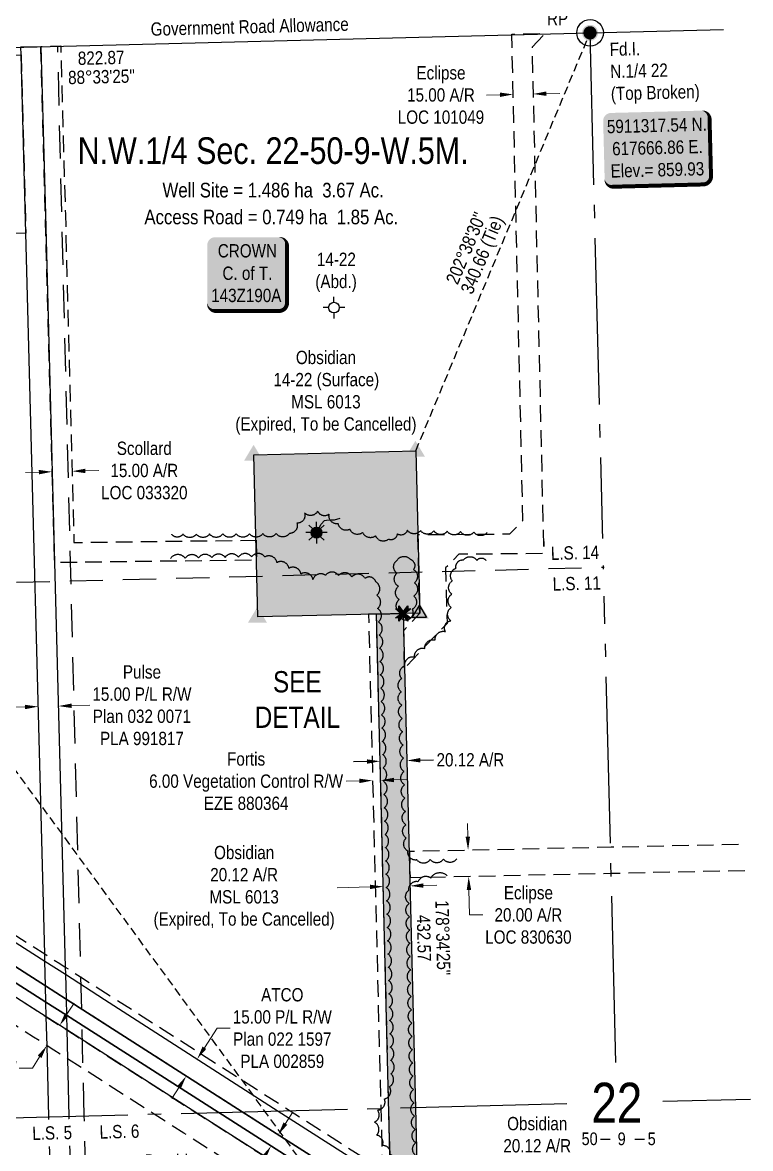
# Model space of a CAD drawing. Extents: x 614765 to 618049, y 5909250 to 5912282.
# Drawn here: x 617240 to 617787, y 5910479 to 5911325 of the extents above; entities that cross this region are included whole.
import ezdxf
from ezdxf.enums import TextEntityAlignment as Align

# ---------------------------------------------------------------- set-up
doc = ezdxf.new("R2010")
doc.units = 0
doc.header["$LTSCALE"] = 5
doc.header["$PDSIZE"] = 0.5
for name, pattern in [('0', [1, 1, 0]), ('foc-ACCESSROAD', [3.75, 2.5, -1.25]), ('foc-FLOWLINE', [3.75, 2.5, -1.25]), ('foc-LSD', [8, 5, -3]), ('foc-QUARTERLINE', [33, 25, -3, 2, -3]), ('foc-TIELINE', [1.875, 1.25, -0.625])]:
    doc.linetypes.add(name, pattern=pattern)
doc.layers.get('Defpoints').update_dxf_attribs({"color": 9})
for name, color, linetype in [('10', 1, 'Continuous'), ('35', 37, 'Continuous'), ('9', 3, 'Continuous'), ('AS-CABLE', 224, 'foc-CABLE'), ('AS-ROADS', 254, 'Continuous'), ('AS-SYMBOL', 7, 'Continuous'), ('C-FLOWLINE', 13, 'foc-FLOWLINE'), ('C-RW', 13, 'Continuous'), ('C-SYMBOL', 7, 'Continuous'), ('CG-NOTES', 7, 'Continuous'), ('DETAIL-T', 7, 'Continuous'), ('F-AR', 190, 'foc-ACCESSROAD'), ('F-EZE', 190, 'foc-FLOWLINE'), ('F-RW', 190, 'Continuous'), ('F-WS', 190, 'foc-ACCESSROAD'), ('F-WS-S', 8, 'Continuous'), ('L-AREAREQUIRED', 7, 'Continuous'), ('L-BD', 7, 'Continuous'), ('L-BD1', 253, 'Continuous'), ('L-MON', 1, 'Continuous'), ('L-QSEC', 8, 'foc-QUARTERLINE'), ('L-ROAD-T', 7, 'Continuous'), ('L-SEC', 7, 'Continuous'), ('L-SECLBL', 7, 'Continuous'), ('L-SECTION-LSD', 7, 'foc-LSD'), ('L-TIE', 7, 'foc-TIELINE'), ('L-TIE-T', 7, 'Continuous'), ('P-PROPOSED', 10, 'Continuous'), ('P-PROPOSED-H', 21, 'Continuous'), ('P-TXT', 4, 'Continuous'), ('T-BUSH', 110, '0')]:
    doc.layers.add(name, color=color, linetype=linetype)
for name, color, linetype, lineweight in [('C-AR-T', 13, 'Continuous', 9), ('C-FLOWLINE-T', 13, 'Continuous', 9), ('C-WS-T', 13, 'Continuous', 9), ('F-AR-T', 190, 'Continuous', 9), ('F-EZE-T', 190, 'Continuous', 9), ('F-RW-T', 190, 'Continuous', 9)]:
    doc.layers.add(name, color=color, linetype=linetype, lineweight=lineweight)
doc.styles.add('100L', font='ARIALN.TTF', dxfattribs={"height": 11})
doc.styles.add('175L', font='ARIALN.TTF', dxfattribs={"height": 20})
doc.styles.add('80', font='ARIALN.TTF', dxfattribs={"height": 10})
doc.styles.add('80CG', font='ARIALN.TTF', dxfattribs={"height": 10})
doc.styles.add('80L', font='ARIALN.TTF', dxfattribs={"height": 10})
doc.styles.add('foc-LtypeFont', font='ARIALN.TTF', dxfattribs={"height": 7.35})
doc.styles.add('SIMPLEX', font='ARIALN.TTF')
doc.styles.get("Standard").update_dxf_attribs({"font": 'ARIALN.TTF'})
doc.linetypes.add('foc-CABLE', pattern='A,2,-1,["C",foc-LtypeFont,S=0.2,R=0,X=-0.625,Y=-0.75],-1.24,8', length=12.24)
doc.dimstyles.new('Compass 5 000', dxfattribs={"dimscale": 5, "dimtxt": 9, "dimasz": 2, "dimexe": 0.2, "dimexo": 0.0625, "dimgap": 0.5, "dimtad": 0, "dimtih": 1, "dimtoh": 1, "dimzin": 0, "dimdsep": 46, "dimtxsty": '80CG', "dimcen": 0.1, "dimse1": 1, "dimse2": 1, "dimclrd": 256, "dimclrt": 256, "dimaunit": 1, "dimadec": 4, "dimazin": 0, "dimtfac": 0.06, "dimtofl": 0, "dimtmove": 0, "dimatfit": 1, "dimfxl": 0.2, "dimtolj": 1, "dimtzin": 0, "dimlwd": -1, "dimarcsym": 0})

# ---------------------------------------------------------------- blocks, each defined once
blk = doc.blocks.new('L-SECLBL')
at = {"layer": '9', "color": 7}
for p, q in [((-5.08, -27.83), (-12.29, -27.83)), ((20.7, -27.83), (13.5, -27.83))]:
    blk.add_line(p, q, dxfattribs=at)
at = {"layer": '10', "color": 2, "style": 'SIMPLEX'}
blk.add_attdef('SEC', text='', height=30, dxfattribs=at).set_placement((0, 0), align=Align.MIDDLE)
at = {"layer": '10', "color": 5, "style": '80L'}
blk.add_attdef('TWP', text='', height=9.5, dxfattribs=at).set_placement((-14.43, -27.37), align=Align.MIDDLE_RIGHT)
blk.add_attdef('RGE', text='', height=9.5, dxfattribs=at).set_placement((3.62, -27.37), align=Align.MIDDLE_CENTER)
blk.add_attdef('MER', text='', height=9.5, dxfattribs=at).set_placement((23.17, -27.37), align=Align.MIDDLE_LEFT)
blk = doc.blocks.new('RP')
at = {"layer": '35', "color": 3}
blk.add_circle((0, 0), 10, dxfattribs=at)
at = {"layer": '35', "color": 3, "style": '80'}
blk.add_attdef('RP_001', (-32.36, 5.75), '', height=10, dxfattribs=at)
blk = doc.blocks.new('*U43')
h = blk.add_hatch(color=59)
edge = h.paths.add_edge_path()
edge.add_line((-24, -28.5), (24, -28.5))
edge.add_arc((24, -22.5), 6, 270, 360)
edge.add_line((30, -22.5), (30, 21))
edge.add_arc((24, 21), 6, 0, 90)
edge.add_line((24, 27), (-24, 27))
edge.add_arc((-24, 21), 6, 90, 180)
edge.add_line((-30, 21), (-30, -22.5))
edge.add_arc((-24, -22.5), 6, 180, 270)
at = {"color": 1, "flags": 128}
blk.add_lwpolyline([(-24, -28.5, 3, 3, 0), (24, -28.5, 3, 3, 0.414214), (30, -22.5, 3, 3, 0), (30, 21, 3, 0, 0.414214), (24, 27, 0, 0, 0), (-24, 27, 0, 0, 0.414214), (-30, 21, 0, 0, 0), (-30, -22.5, 0, 3, 0.414214)], format="xyseb", close=True, dxfattribs=at)
blk.add_lwpolyline([(-21.52, -4.98, 0, 7.5, 0), (0, 0, 0, 0, 0)], format="xyseb", dxfattribs=at)
at = {"color": 1, "style": '80'}
blk.add_attdef('ENTER_TEXT_001', (-35.99, -5), '', height=10, dxfattribs=at)
blk = doc.blocks.new('*D44')
at = {"layer": 'C-AR-T', "transparency": 16777216}
for p, q in [((617541.6, 5910676.45), (617551.6, 5910676.7)), ((617501.48, 5910675.42), (617476.71, 5910674.79))]:
    blk.add_line(p, q, dxfattribs=at)
for points in [[(617501.44, 5910677.09), (617501.52, 5910673.76), (617511.48, 5910675.68)], [(617541.56, 5910678.11), (617541.64, 5910674.78), (617531.6, 5910676.19)]]:
    blk.add_solid(points, dxfattribs=at)
at = {"layer": 'Defpoints', "color": 0, "transparency": 16777216}
for p in [(617508.08, 5910808.9), (617528.2, 5910809.41), (617531.6, 5910676.19)]:
    blk.add_point(p, dxfattribs=at)
at = {"layer": 'C-AR-T', "transparency": 16777216, "insert": (617406.77, 5910674.79), "char_height": 10, "attachment_point": 5, "style": '80CG'}
blk.add_mtext('\\A1;Obsidian\\P20.12 A/R\\PMSL 6013\\P(Expired, To be Cancelled)', dxfattribs=at)
blk = doc.blocks.new('*D47')
at = {"layer": 'C-AR-T', "transparency": 16777216}
for p, q in [((617507.09, 5910469.7), (617497.09, 5910469.44)), ((617547.2, 5910470.72), (617557.2, 5910470.98))]:
    blk.add_line(p, q, dxfattribs=at)
for points in [[(617547.16, 5910472.39), (617547.25, 5910469.05), (617537.21, 5910470.47)], [(617507.04, 5910471.36), (617507.13, 5910468.03), (617517.08, 5910469.95)]]:
    blk.add_solid(points, dxfattribs=at)
at = {"layer": 'Defpoints', "color": 0, "transparency": 16777216}
for p in [(617516.73, 5910483.82), (617536.85, 5910484.33), (617537.21, 5910470.47)]:
    blk.add_point(p, dxfattribs=at)
at = {"layer": 'C-AR-T', "transparency": 16777216, "insert": (617627.14, 5910470.98), "char_height": 10, "attachment_point": 5, "style": '80CG'}
blk.add_mtext('\\A1;Obsidian\\P20.12 A/R\\PMSL 6013\\P(Expired, To be Cancelled)', dxfattribs=at)
blk = doc.blocks.new('*D52')
at = {"layer": 'C-FLOWLINE-T', "transparency": 16777216}
for p, q in [((617273.51, 5910579.7), (617278.9, 5910588.12)), ((617253.03, 5910547.68), (617247.64, 5910539.26)), ((617247.64, 5910539.26), (617237.64, 5910539.26))]:
    blk.add_line(p, q, dxfattribs=at)
for points in [[(617272.11, 5910580.6), (617274.91, 5910578.8), (617268.12, 5910571.28)], [(617251.62, 5910548.58), (617254.43, 5910546.78), (617258.42, 5910556.11)]]:
    blk.add_solid(points, dxfattribs=at)
at = {"layer": 'Defpoints', "color": 0, "transparency": 16777216}
for p in [(617084.71, 5910688.62), (617075, 5910673.45), (617258.42, 5910556.11)]:
    blk.add_point(p, dxfattribs=at)
at = {"layer": 'C-FLOWLINE-T', "transparency": 16777216, "insert": (617182.64, 5910539.26), "char_height": 10, "attachment_point": 5, "style": '80CG'}
blk.add_mtext('\\A1;Obsidian\\P18.00 Flow Line R/W\\PPLA 810395', dxfattribs=at)
blk = doc.blocks.new('*D63')
at = {"layer": 'Defpoints', "color": 0, "transparency": 16777216}
for p in [(617261.13, 5911036.86), (617276.14, 5911037.26), (617277.44, 5910987.93)]:
    blk.add_point(p, dxfattribs=at)
at = {"layer": 'F-AR-T', "transparency": 16777216}
for p, q in [((617252.44, 5910987.27), (617242.44, 5910987)), ((617287.43, 5910988.19), (617297.43, 5910988.45))]:
    blk.add_line(p, q, dxfattribs=at)
for points in [[(617252.39, 5910988.93), (617252.48, 5910985.6), (617262.44, 5910987.53)], [(617287.39, 5910989.86), (617287.48, 5910986.52), (617277.44, 5910987.93)]]:
    blk.add_solid(points, dxfattribs=at)
at = {"layer": 'F-AR-T', "transparency": 16777216, "insert": (617331.72, 5910988.45), "char_height": 10, "attachment_point": 5, "style": '80CG'}
blk.add_mtext('\\A1;Scollard\\P15.00 A/R\\PLOC 033320', dxfattribs=at)
blk = doc.blocks.new('*D64')
at = {"layer": 'Defpoints', "color": 0, "transparency": 16777216}
for p in [(617609.08, 5911271.23), (617628.4, 5911082.06), (617613.41, 5911081.71)]:
    blk.add_point(p, dxfattribs=at)
at = {"layer": 'F-AR-T', "transparency": 16777216}
for p, q in [((617599.08, 5911271), (617589.09, 5911270.77)), ((617634.07, 5911271.8), (617644.07, 5911272.03))]:
    blk.add_line(p, q, dxfattribs=at)
for points in [[(617599.05, 5911272.67), (617599.12, 5911269.33), (617609.08, 5911271.23)], [(617634.04, 5911273.46), (617634.11, 5911270.13), (617624.08, 5911271.57)]]:
    blk.add_solid(points, dxfattribs=at)
at = {"layer": 'F-AR-T', "transparency": 16777216, "insert": (617554.77, 5911270.77), "char_height": 10, "attachment_point": 5, "style": '80CG'}
blk.add_mtext('\\A1;Eclipse\\P15.00 A/R\\PLOC 101049', dxfattribs=at)
blk = doc.blocks.new('*D65')
at = {"layer": 'Defpoints', "color": 0, "transparency": 16777216}
for p in [(617568.1, 5910703.03), (617575.17, 5910703.18), (617568.53, 5910683.02)]:
    blk.add_point(p, dxfattribs=at)
at = {"layer": 'F-AR-T', "transparency": 16777216}
for p, q in [((617574.96, 5910713.17), (617574.74, 5910723.17)), ((617575.81, 5910673.17), (617576.22, 5910654.34)), ((617576.22, 5910654.34), (617586.22, 5910654.34))]:
    blk.add_line(p, q, dxfattribs=at)
for points in [[(617576.62, 5910713.21), (617573.29, 5910713.14), (617575.17, 5910703.18)], [(617577.48, 5910673.21), (617574.15, 5910673.14), (617575.6, 5910683.17)]]:
    blk.add_solid(points, dxfattribs=at)
at = {"layer": 'F-AR-T', "transparency": 16777216, "insert": (617620.51, 5910654.34), "char_height": 10, "attachment_point": 5, "style": '80CG'}
blk.add_mtext('\\A1;Eclipse\\P20.00 A/R\\PLOC 830630', dxfattribs=at)
blk = doc.blocks.new('*D66')
at = {"layer": 'Defpoints', "color": 0, "transparency": 16777216}
for p in [(617503.41, 5910755.39), (617503.42, 5910755.17), (617509.42, 5910755.32)]:
    blk.add_point(p, dxfattribs=at)
at = {"layer": 'F-EZE-T', "transparency": 16777216}
for p, q in [((617493.42, 5910755.14), (617483.42, 5910754.88)), ((617519.41, 5910755.8), (617529.41, 5910756.06))]:
    blk.add_line(p, q, dxfattribs=at)
for points in [[(617493.37, 5910756.81), (617493.46, 5910753.47), (617503.41, 5910755.39)], [(617519.37, 5910757.47), (617519.45, 5910754.14), (617509.41, 5910755.55)]]:
    blk.add_solid(points, dxfattribs=at)
at = {"layer": 'F-EZE-T', "transparency": 16777216, "insert": (617408.26, 5910754.88), "char_height": 10, "attachment_point": 5, "style": '80CG'}
blk.add_mtext('\\A1;Fortis\\P6.00 Vegetation Control R/W\\PEZE 880364', dxfattribs=at)
blk = doc.blocks.new('*D69')
at = {"layer": 'Defpoints', "color": 0, "transparency": 16777216}
for p in [(617439.32, 5910484.61), (617427.05, 5910480.66), (617433.97, 5910476.24)]:
    blk.add_point(p, dxfattribs=at)
at = {"layer": 'F-RW-T', "transparency": 16777216}
for p, q in [((617437.78, 5910497.46), (617443.16, 5910505.89)), ((617421.67, 5910472.23), (617403.76, 5910444.17)), ((617403.76, 5910444.17), (617393.76, 5910444.17))]:
    blk.add_line(p, q, dxfattribs=at)
for points in [[(617436.38, 5910498.36), (617439.19, 5910496.56), (617432.4, 5910489.03)], [(617420.27, 5910473.13), (617423.08, 5910471.33), (617427.05, 5910480.66)]]:
    blk.add_solid(points, dxfattribs=at)
at = {"layer": 'F-RW-T', "transparency": 16777216, "insert": (617354.67, 5910444.17), "char_height": 10, "attachment_point": 5, "style": '80CG'}
blk.add_mtext('\\A1;Pembina\\P10.06 P/L R/W\\PPlan 2790 MC\\PPLA 697', dxfattribs=at)
blk = doc.blocks.new('*D70')
at = {"layer": 'Defpoints', "color": 0, "transparency": 16777216}
for p in [(617358.95, 5910554.13), (617350.68, 5910541.24), (617371.5, 5910546.07)]:
    blk.add_point(p, dxfattribs=at)
at = {"layer": 'F-RW-T', "transparency": 16777216}
for p, q in [((617376.9, 5910554.49), (617386.39, 5910569.27)), ((617386.39, 5910569.27), (617396.39, 5910569.27)), ((617357.82, 5910524.78), (617352.42, 5910516.36))]:
    blk.add_line(p, q, dxfattribs=at)
for points in [[(617375.49, 5910555.39), (617378.3, 5910553.59), (617371.5, 5910546.07)], [(617356.42, 5910525.68), (617359.23, 5910523.88), (617363.23, 5910533.19)]]:
    blk.add_solid(points, dxfattribs=at)
at = {"layer": 'F-RW-T', "transparency": 16777216, "insert": (617435.47, 5910569.27), "char_height": 10, "attachment_point": 5, "style": '80CG'}
blk.add_mtext('\\A1;ATCO\\P15.00 P/L R/W\\PPlan 022 1597\\PPLA 002859', dxfattribs=at)
blk = doc.blocks.new('*D71')
at = {"layer": 'Defpoints', "color": 0, "transparency": 16777216}
for p in [(617251.1, 5910842.96), (617266.24, 5910843.35), (617251.94, 5910810.96)]:
    blk.add_point(p, dxfattribs=at)
at = {"layer": 'F-RW-T', "transparency": 16777216}
for p, q in [((617277.07, 5910811.62), (617290.85, 5910811.98)), ((617241.94, 5910810.7), (617231.95, 5910810.44))]:
    blk.add_line(p, q, dxfattribs=at)
for points in [[(617241.9, 5910812.37), (617241.99, 5910809.03), (617251.94, 5910810.96)], [(617277.03, 5910813.29), (617277.12, 5910809.96), (617267.08, 5910811.36)]]:
    blk.add_solid(points, dxfattribs=at)
at = {"layer": 'F-RW-T', "transparency": 16777216, "insert": (617329.93, 5910811.98), "char_height": 10, "attachment_point": 5, "style": '80CG'}
blk.add_mtext('\\A1;Pulse\\P15.00 P/L R/W\\PPlan 032 0071\\PPLA 991817', dxfattribs=at)
blk = doc.blocks.new('GABD')
for p, q in [((-0.81, 0), (-1.62, 0)), ((0, 0.81), (0, 1.62)), ((1.62, 0), (0.81, 0)), ((0, -0.81), (0, -1.62))]:
    blk.add_line(p, q)
blk.add_circle((0, 0), 0.8)
blk = doc.blocks.new('fdia')
at = {"color": 255, "const_width": 1}
blk.add_lwpolyline([(-0.5, 0, 1), (0.5, 0, 1)], format="xyb", close=True, dxfattribs=at)
blk = doc.blocks.new('Fdiaa')
blk.add_blockref('fdia', (0, 0))
blk = doc.blocks.new('fdib')
at = {"color": 1, "const_width": 1.6}
blk.add_lwpolyline([(-0.4, 0, 1), (0.4, 0, 1)], format="xyb", close=True, dxfattribs=at)
at = {"color": 1}
blk.add_circle((0, 0), 0.8, dxfattribs=at)
blk = doc.blocks.new('Fdibb')
blk.add_blockref('fdib', (0, 0))
blk = doc.blocks.new('fdicc')
for name in ['Fdibb', 'Fdiaa']:
    blk.add_blockref(name, (0, 0))
blk = doc.blocks.new('FDI')
blk.add_blockref('fdicc', (0, 0))
blk = doc.blocks.new('STRIA')
blk.add_hatch(color=255).paths.add_polyline_path([(-0.04, 1.52), (-1.47, -0.87), (1.39, -0.87)])
blk = doc.blocks.new('STRIAA')
blk.add_blockref('STRIA', (0, 0))
blk = doc.blocks.new('STRIB')
at = {"color": 1}
blk.add_solid([(-1.12, -0.67), (-0.04, 1.13), (1.04, -0.67)], dxfattribs=at)
blk = doc.blocks.new('STRIBB')
blk.add_blockref('STRIB', (0, 0))
blk = doc.blocks.new('STRICC')
for name in ['STRIAA', 'STRIBB']:
    blk.add_blockref(name, (0, 0))
blk = doc.blocks.new('fdspike')
blk.add_blockref('STRICC', (0, 0))
blk = doc.blocks.new('TRIA')
blk.add_hatch(color=255).paths.add_polyline_path([(-0.04, 1.52), (-1.47, -0.87), (1.39, -0.87)])
blk = doc.blocks.new('TRIAA')
blk.add_blockref('TRIA', (0, 0))
blk = doc.blocks.new('TRIB')
at = {"color": 1}
blk.add_lwpolyline([(-1.12, -0.67), (-0.04, 1.13), (1.04, -0.67)], close=True, dxfattribs=at)
blk = doc.blocks.new('TRIBB')
blk.add_blockref('TRIB', (0, 0))
blk = doc.blocks.new('TRICC')
for name in ['TRIAA', 'TRIBB']:
    blk.add_blockref(name, (0, 0))
blk = doc.blocks.new('plspike')
blk.add_blockref('TRICC', (0, 0))
blk = doc.blocks.new('GAS')
h = blk.add_hatch(color=255)
h.dxf.hatch_style = 1
edge = h.paths.add_edge_path()
edge.add_arc((0, 0), 0.9, 0, 360)
for p, q in [((-0.81, 0), (-1.62, 0)), ((-0.57, 0.57), (-1.14, 1.14)), ((0, 0.81), (0, 1.62)), ((0.57, 0.57), (1.14, 1.14)), ((1.62, 0), (0.81, 0)), ((-0.57, -0.57), (-1.14, -1.14)), ((0, -0.81), (0, -1.62)), ((1.14, -1.14), (0.57, -0.57))]:
    blk.add_line(p, q)
blk.add_circle((0, 0), 0.8)
blk = doc.blocks.new('TEMP')
h = blk.add_hatch(color=255)
h.dxf.hatch_style = 1
h.paths.add_polyline_path([(0, 0.25), (-0.67, 1.15), (-0.67, 0.67), (-1.15, 0.67), (-0.25, 0), (-1.15, -0.67), (-0.67, -0.67), (-0.67, -1.15), (0, -0.25), (0.67, -1.15), (0.67, -0.67), (1.15, -0.67), (0.25, 0), (1.15, 0.67), (0.67, 0.67), (0.67, 1.15)])
h.paths.add_polyline_path([(0.57, 0.85), (0.57, 0.57), (0.85, 0.57), (0.08, 0), (0.85, -0.57), (0.57, -0.57), (0.57, -0.85), (0, -0.08), (-0.57, -0.85), (-0.57, -0.57), (-0.85, -0.57), (-0.08, 0), (-0.85, 0.57), (-0.57, 0.57), (-0.57, 0.85), (0, 0.08)], flags=16)
h = blk.add_hatch(color=1)
h.dxf.hatch_style = 1
h.paths.add_polyline_path([(0, 0.08), (-0.57, 0.85), (-0.57, 0.57), (-0.85, 0.57), (-0.08, 0), (-0.85, -0.57), (-0.57, -0.57), (-0.57, -0.85), (0, -0.08), (0.57, -0.85), (0.57, -0.57), (0.85, -0.57), (0.08, 0), (0.85, 0.57), (0.57, 0.57), (0.57, 0.85)])
at = {"color": 1}
for p, q in [((-0.08, 0), (0.08, 0)), ((0, 0.08), (0, -0.08))]:
    blk.add_line(p, q, dxfattribs=at)
at = {"color": 255, "flags": 128}
blk.add_lwpolyline([(-0.25, 0), (-1.15, 0.67), (-0.67, 0.67), (-0.67, 1.15), (0, 0.25), (0.67, 1.15), (0.67, 0.67), (1.15, 0.67), (0.25, 0), (1.15, -0.67), (0.67, -0.67), (0.67, -1.15), (0, -0.25), (-0.67, -1.15), (-0.67, -0.67), (-1.15, -0.67)], close=True, dxfattribs=at)
at = {"color": 1, "flags": 128}
blk.add_lwpolyline([(-0.08, 0), (-0.85, 0.57), (-0.57, 0.57), (-0.57, 0.85), (0, 0.08), (0.57, 0.85), (0.57, 0.57), (0.85, 0.57), (0.08, 0), (0.85, -0.57), (0.57, -0.57), (0.57, -0.85), (0, -0.08), (-0.57, -0.85), (-0.57, -0.57), (-0.85, -0.57)], close=True, dxfattribs=at)
blk = doc.blocks.new('*U87')
h = blk.add_hatch(color=254)
edge = h.paths.add_edge_path()
edge.add_line((-34, -28.5), (34, -28.5))
edge.add_arc((34, -22.5), 6, 270, 360)
edge.add_line((40, -22.5), (40, 21))
edge.add_arc((34, 21), 6, 0, 90)
edge.add_line((34, 27), (-34, 27))
edge.add_arc((-34, 21), 6, 90, 180)
edge.add_line((-40, 21), (-40, -22.5))
edge.add_arc((-34, -22.5), 6, 180, 270)
at = {"color": 1, "flags": 128}
blk.add_lwpolyline([(-34, -28.5, 3, 3, 0), (34, -28.5, 3, 3, 0.414214), (40, -22.5, 3, 3, 0), (40, 21, 3, 0, 0.414214), (34, 27, 0, 0, 0), (-34, 27, 0, 0, 0.414214), (-40, 21, 0, 0, 0), (-40, -22.5, 0, 3, 0.414214)], format="xyseb", close=True, dxfattribs=at)
blk.add_lwpolyline([(-3.34, -19.18, 0, 10, 0), (0, 0, 5, 5, 0)], format="xyseb", dxfattribs=at)
at = {"color": 1, "style": '80'}
blk.add_attdef('ENTER_TEXT_001', (-35.99, -5), '', height=10, dxfattribs=at)
blk = doc.blocks.new('*D88')
at = {"layer": 'Defpoints', "color": 0, "transparency": 16777216}
for p in [(617529.17, 5910770.42), (617509.82, 5910739.73), (617529.92, 5910740.23)]:
    blk.add_point(p, dxfattribs=at)
at = {"layer": 'P-TXT', "transparency": 16777216}
for p, q in [((617499.07, 5910769.67), (617489.07, 5910769.43)), ((617539.17, 5910770.67), (617549.17, 5910770.92))]:
    blk.add_line(p, q, dxfattribs=at)
for points in [[(617499.03, 5910771.34), (617499.11, 5910768.01), (617509.07, 5910769.92)], [(617539.13, 5910772.34), (617539.21, 5910769), (617529.17, 5910770.42)]]:
    blk.add_solid(points, dxfattribs=at)
at = {"layer": 'P-TXT', "transparency": 16777216, "insert": (617576.9, 5910770.92), "char_height": 10, "attachment_point": 5, "style": '80CG'}
blk.add_mtext('\\A1;20.12 A/R', dxfattribs=at)

msp = doc.modelspace()

# ---------------------------------------------------------------- hatches: boundary and pattern name
at = {"layer": 'AS-ROADS'}
h = msp.add_hatch(color=256, dxfattribs=at)
h.dxf.hatch_style = 1
h.paths.add_polyline_path([(617583.698, 5910316.254), (617580.046, 5910314.628), (617556.93, 5910366.557), (617534.066, 5910424.168), (617530.682, 5910434.439), (617528.177, 5910443.986), (617526.66, 5910450.621), (617525.439, 5910461.068), (617525.256, 5910469.957), (617523.97, 5910513.227), (617521.28, 5910627.26), (617519.287, 5910703.462), (617515.392, 5910823.73), (617515.009, 5910861.011), (617513.807, 5910885.987), (617512.83, 5910900.082), (617511.189, 5910909.414), (617509.767, 5910913.623), (617504.717, 5910921.226), (617508.047, 5910923.438), (617513.387, 5910915.399), (617515.075, 5910910.406), (617516.804, 5910900.568), (617517.799, 5910886.221), (617519.007, 5910861.127), (617519.39, 5910823.816), (617523.283, 5910703.578), (617525.278, 5910627.36), (617527.968, 5910513.333), (617529.254, 5910470.057), (617529.433, 5910461.342), (617530.606, 5910451.301), (617532.061, 5910444.94), (617534.518, 5910435.573), (617537.826, 5910425.532), (617560.616, 5910368.109)])
at = {"layer": 'P-PROPOSED-H'}
h = msp.add_hatch(color=256, dxfattribs=at)
h.dxf.hatch_style = 1
h.paths.add_polyline_path([(617414.076, 5911000.196), (617535.766, 5911003.247), (617538.806, 5910881.343), (617417.005, 5910878.406)])
h = msp.add_hatch(color=256, dxfattribs=at)
h.dxf.hatch_style = 1
h.paths.add_polyline_path([(617537.164, 5910448.757), (617586.191, 5910329.894), (617552.329, 5910329.041), (617551.302, 5910369.853), (617547.987, 5910369.77), (617517.15, 5910444.532), (617506.297, 5910880.559), (617526.404, 5910881.044)])

# ---------------------------------------------------------------- linework, layer by layer
msp.add_line((616864.656, 5911297.337), (617666.864, 5911317.537))
at = {"layer": 'AS-CABLE', "flags": 128}
msp.add_lwpolyline([(617462.756, 5910943.884), (617463.434, 5910945.865), (617464.594, 5910948.145), (617467.154, 5910950.996), (617468.586, 5910951.199), (617471.655, 5910951.313), (617474.64, 5910951.467), (617478.969, 5910952.7)], dxfattribs=at)
at = {"layer": 'F-AR', "flags": 128}
msp.add_lwpolyline([(617415.711, 5910936.111), (617416.094, 5910921.106), (617264.237, 5910919.207), (617257.336, 5911180.907), (617253.897, 5911307.334), (617268.9, 5911307.72), (617272.339, 5911181.309), (617278.85, 5910934.399), (617415.711, 5910936.111)], close=True, dxfattribs=at)
msp.add_lwpolyline([(617783.175, 5910687.606), (617683.177, 5910685.469), (617531.803, 5910682.235), (617531.293, 5910702.239), (617682.676, 5910705.474), (617782.671, 5910707.61)], dxfattribs=at)
at = {"layer": 'F-EZE', "flags": 128}
msp.add_lwpolyline([(617506.297, 5910880.559), (617500.301, 5910880.415), (617510.693, 5910462.883), (617516.79, 5910458.991)], close=True, dxfattribs=at)
at = {"layer": 'F-RW', "flags": 128}
msp.add_lwpolyline([(617264.505, 5910328.079), (617259.982, 5910502.514), (617258.605, 5910556.004), (617258.046, 5910577.723), (617257.762, 5910588.787), (617257.45, 5910600.926), (617256.969, 5910619.571), (617256.825, 5910625.088), (617242.589, 5911166.879), (617239.068, 5911300.904), (617238.909, 5911306.949), (617253.897, 5911307.334), (617257.336, 5911180.907), (617264.237, 5910919.207), (617272.252, 5910615.207), (617272.398, 5910609.698), (617272.878, 5910591.034), (617273.189, 5910578.937), (617273.39, 5910567.934), (617273.942, 5910546.206), (617275.042, 5910502.898), (617279.467, 5910328.435)], dxfattribs=at)
at = {"layer": 'F-WS', "flags": 128}
msp.add_lwpolyline([(617239.068, 5911300.904), (617242.589, 5911166.879), (617234.363, 5911166.792), (616916.175, 5911163.434), (616885.735, 5911163.113), (616873.22, 5911290.656), (617239.068, 5911300.904)], close=True, dxfattribs=at)
at = {"layer": 'L-QSEC'}
for p, q in [((617686.273, 5910543.391), (617666.864, 5911317.537)), ((617721.516, 5910514.278), (617787.494, 5910515.94))]:
    msp.add_line(p, q, dxfattribs=at)
at = {"layer": 'L-SEC'}
msp.add_line((617666.864, 5911317.537), (617767.259, 5911320.145), dxfattribs=at)
at = {"layer": 'L-SECTION-LSD'}
for p, q in [((617286.612, 5910503.211), (617266.588, 5911307.678)), ((616875.794, 5910895.172), (617677.403, 5910915.768)), ((617306.619, 5909699.431), (617286.612, 5910503.211))]:
    msp.add_line(p, q, dxfattribs=at)
at = {"layer": 'L-TIE'}
msp.add_line((617535.766, 5911003.247), (617666.864, 5911317.537), dxfattribs=at)
at = {"layer": 'P-PROPOSED'}
msp.add_lwpolyline([(617414.076, 5911000.196), (617535.766, 5911003.247), (617538.806, 5910881.343), (617417.005, 5910878.406), (617414.076, 5911000.196)], dxfattribs=at)
at = {"layer": 'P-PROPOSED', "flags": 128}
msp.add_lwpolyline([(617537.164, 5910448.757), (617586.191, 5910329.894), (617552.329, 5910329.041), (617551.302, 5910369.853), (617547.987, 5910369.77), (617517.15, 5910444.532), (617506.297, 5910880.559), (617526.404, 5910881.044)], close=True, dxfattribs=at)
at = {"layer": 'T-BUSH', "flags": 128}
for points in [[(617589.479, 5910941.958, -0.5205671), (617579.486, 5910942.243, -0.5205671), (617569.494, 5910942.528, -0.5205671), (617559.502, 5910942.813, -0.5205671), (617549.509, 5910943.098, -0.5205671), (617539.516, 5910943.355, -0.5205671), (617529.523, 5910943.601, -0.5205671), (617521.839, 5910940.882, -0.5205671), (617515.296, 5910936.75, -0.5205671), (617505.665, 5910939.428, -0.5205671), (617495.998, 5910941.966, -0.5205671), (617486.29, 5910944.35, -0.5205671), (617477.557, 5910948.406, -0.5205671), (617470.706, 5910955.685, -0.5205671), (617462.134, 5910958.027, -0.5205671), (617452.242, 5910956.584, -0.5205671), (617446.452, 5910948.942, -0.5205671), (617440.804, 5910941.198, -0.5205671), (617430.808, 5910941.13, -0.5205671), (617420.812, 5910941.062, -0.5205671), (617410.816, 5910940.994, -0.5205671), (617400.82, 5910940.925, -0.5205671), (617390.824, 5910940.857, -0.5205671), (617380.828, 5910940.789, -0.5205671), (617370.832, 5910940.721, -0.5205671), (617360.835, 5910940.653, -0.5205671), (617352.323, 5910940.595, -0.5205671)], [(617489.8, 5910431.412, 0.5205671), (617498.949, 5910427.385, 0.5205671), (617506.621, 5910430.919, 0.5205671), (617513.582, 5910438.094, 0.5205671), (617520.542, 5910445.268, 0.5205671), (617519.623, 5910454.754, 0.5205671), (617517.659, 5910464.555, 0.5205671), (617516.494, 5910474.483, 0.5205671), (617510.64, 5910480.895, 0.5205671), (617506.379, 5910488.718, 0.5205671), (617504.674, 5910498.568, 0.5205671), (617506.964, 5910507.568, 0.5205671), (617512.232, 5910516.03, 0.5205671), (617516.043, 5910525.272, 0.5205671), (617517.143, 5910535.015, 0.5205671), (617516.897, 5910545.009, 0.5205671), (617516.65, 5910555.002, 0.5205671), (617516.403, 5910564.995, 0.5205671), (617516.156, 5910574.989, 0.5205671), (617515.909, 5910584.982, 0.5205671), (617515.662, 5910594.975, 0.5205671), (617515.415, 5910604.969, 0.5205671), (617515.168, 5910614.962, 0.5205671), (617514.921, 5910624.955, 0.5205671), (617514.674, 5910634.949, 0.5205671), (617514.427, 5910644.942, 0.5205671), (617514.18, 5910654.935, 0.5205671), (617513.934, 5910664.929, 0.5205671), (617513.687, 5910674.922, 0.5205671), (617513.44, 5910684.915, 0.5205671), (617513.193, 5910694.908, 0.5205671), (617512.946, 5910704.902, 0.5205671), (617512.699, 5910714.895, 0.5205671), (617512.426, 5910724.888, 0.5205671), (617512.13, 5910734.88, 0.5205671), (617511.834, 5910744.872, 0.5205671), (617511.537, 5910754.864, 0.5205671), (617511.241, 5910764.856, 0.5205671), (617510.945, 5910774.848, 0.5205671), (617510.649, 5910784.84, 0.5205671), (617510.353, 5910794.832, 0.5205671), (617510.057, 5910804.824, 0.5205671), (617509.761, 5910814.816, 0.5205671), (617509.465, 5910824.808, 0.5205671), (617509.169, 5910834.8, 0.5205671), (617508.873, 5910844.792, 0.5205671), (617508.577, 5910854.784, 0.5205671), (617508.281, 5910864.776, 0.5205671), (617507.776, 5910874.758, 0.5205671), (617507.144, 5910884.734, 0.5205671), (617506.511, 5910894.711, 0.5205671), (617505.879, 5910904.687, 0.5205671), (617497.703, 5910907.423, 0.5205671), (617487.761, 5910908.464, 0.5205671), (617477.819, 5910909.505, 0.5205671), (617467.98, 5910909.653, 0.5205671), (617458.536, 5910906.462, 0.5205671), (617449.495, 5910910.725, 0.5205671), (617440.453, 5910914.988, 0.5205671), (617431.411, 5910919.251, 0.5205671), (617422.369, 5910923.514, 0.5205671), (617412.426, 5910923.549, 0.5205671), (617402.432, 5910923.343, 0.5205671), (617392.438, 5910923.138, 0.5205671), (617382.444, 5910922.933, 0.5205671), (617372.449, 5910922.727, 0.5205671), (617362.455, 5910922.522, 0.5205671), (617351.417, 5910922.295, 0.5205671)], [(617566.68, 5910696.598, -0.5205671), (617556.688, 5910696.304, -0.5205671), (617546.696, 5910696.011, -0.5205671), (617536.704, 5910695.718, -0.5205671), (617529.997, 5910702.322, -0.5205671), (617528.702, 5910712.203, -0.5205671), (617528.364, 5910722.194, -0.5205671), (617528.027, 5910732.185, -0.5205671), (617527.69, 5910742.175, -0.5205671), (617527.352, 5910752.166, -0.5205671), (617527.015, 5910762.157, -0.5205671), (617526.678, 5910772.147, -0.5205671), (617526.34, 5910782.138, -0.5205671), (617526.003, 5910792.129, -0.5205671), (617525.666, 5910802.12, -0.5205671), (617525.328, 5910812.11, -0.5205671), (617524.991, 5910822.101, -0.5205671), (617525.241, 5910832.03, -0.5205671), (617527.635, 5910841.736, -0.5205671), (617534.889, 5910848.372, -0.5205671), (617542.624, 5910854.705, -0.5205671), (617550.358, 5910861.038, -0.5205671), (617558.093, 5910867.371, -0.5205671), (617562.168, 5910875.521, -0.5205671), (617562.542, 5910885.511, -0.5205671), (617562.917, 5910895.5, -0.5205671), (617563.291, 5910905.489, -0.5205671), (617566.094, 5910915.03, -0.5205671), (617571.805, 5910921.216, -0.5205671), (617581.798, 5910920.989, -0.5205671), (617588.565, 5910920.835, -0.5205671)], [(617617.508, 5910339.622, -0.5205671), (617608.086, 5910342.961, -0.5205671), (617598.664, 5910346.301, -0.5205671), (617589.242, 5910349.641, -0.5205671), (617579.82, 5910352.981, -0.5205671), (617574.269, 5910360.562, -0.5205671), (617570.084, 5910369.64, -0.5205671), (617565.898, 5910378.718, -0.5205671), (617561.713, 5910387.796, -0.5205671), (617557.528, 5910396.874, -0.5205671), (617553.343, 5910405.952, -0.5205671), (617549.503, 5910415.173, -0.5205671), (617546.078, 5910424.564, -0.5205671), (617542.653, 5910433.955, -0.5205671), (617539.681, 5910443.48, -0.5205671), (617537.457, 5910453.226, -0.5205671), (617536.743, 5910463.176, -0.5205671), (617536.302, 5910473.162, -0.5205671), (617535.86, 5910483.149, -0.5205671), (617535.419, 5910493.136, -0.5205671), (617534.977, 5910503.122, -0.5205671), (617534.536, 5910513.109, -0.5205671), (617534.095, 5910523.096, -0.5205671), (617533.777, 5910533.086, -0.5205671), (617533.554, 5910543.08, -0.5205671), (617533.331, 5910553.074, -0.5205671), (617533.109, 5910563.068, -0.5205671), (617532.886, 5910573.062, -0.5205671), (617532.664, 5910583.056, -0.5205671), (617532.441, 5910593.05, -0.5205671), (617532.218, 5910603.044, -0.5205671), (617531.996, 5910613.037, -0.5205671), (617531.773, 5910623.031, -0.5205671), (617531.55, 5910633.025, -0.5205671), (617531.328, 5910643.019, -0.5205671), (617531.105, 5910653.013, -0.5205671), (617530.882, 5910663.007, -0.5205671), (617530.66, 5910673.001, -0.5205671), (617537.754, 5910679.495, -0.5205671), (617547.16, 5910682.114, -0.5205671), (617559.416, 5910683.756, -0.5205671)]]:
    msp.add_lwpolyline(points, format="xyb", dxfattribs=at)
msp.add_lwpolyline([(617521.603, 5910920.794, -0.5205671), (617531.547, 5910921.808, -0.5205671), (617534.104, 5910914.035, -0.5205671), (617534.813, 5910904.063, -0.5205671), (617534.362, 5910894.119, -0.5205671), (617533.186, 5910884.192, -0.5205671), (617528.426, 5910875.899, -0.5205671), (617524.029, 5910881.46, -0.5205671), (617523.466, 5910891.44, -0.5205671), (617522.904, 5910901.421, -0.5205671), (617521.707, 5910911.328, -0.5205671)], format="xyb", close=True, dxfattribs=at)

# ---------------------------------------------------------------- block references
at = {"layer": 'AS-SYMBOL', "xscale": 5.000000000000011, "yscale": 5.000000000000011, "zscale": 5.000000000000011}
msp.add_blockref('GAS', (617461.162, 5910941.774), dxfattribs=at)
at = {"layer": 'CG-NOTES'}
msp.add_blockref('RP', (617666.864, 5911317.537), dxfattribs=at).add_auto_attribs({'RP_001': 'RP'})
ref = msp.add_blockref('*U43', (617409.025, 5911136.9), dxfattribs=dict(at, xscale=0.999634000000004, yscale=0.999634000000004, zscale=0.999634000000004))
ref.add_attrib('ENTER_TEXT_001', 'CROWN', (617386.973, 5911148.668), dxfattribs={"layer": '0', "color": 1, "height": 9.9963, "style": '80'})
ref.add_attrib('ENTER_TEXT_002', 'C. of T.', (617390.468, 5911131.831), dxfattribs={"layer": '0', "color": 1, "height": 9.9963, "style": '80'})
ref.add_attrib('ENTER_TEXT_003', '143Z190A', (617381.975, 5911115.129), dxfattribs={"layer": '0', "color": 1, "height": 9.9963, "style": '80'})
at = {"layer": 'DETAIL-T'}
ref = msp.add_blockref('*U87', (617717.261, 5911231.187), dxfattribs=dict(at, rotation=1.461479045031275))
ref.add_attrib('ENTER_TEXT_001', '5911317.54 N.', (617679.654, 5911242.004), dxfattribs={"layer": '0', "color": 1, "height": 10, "rotation": 1.461479, "style": '80'})
ref.add_attrib('ENTER_TEXT_002', '617666.86 E.', (617683.602, 5911225.392), dxfattribs={"layer": '0', "color": 1, "height": 10, "rotation": 1.461479, "style": '80'})
ref.add_attrib('ENTER_TEXT_003', 'Elev.= 859.93', (617682.449, 5911208.649), dxfattribs={"layer": '0', "color": 1, "height": 10, "rotation": 1.461479, "style": '80'})
at = {"layer": 'F-WS-S', "xscale": 5.000000000000011, "yscale": 5.000000000000011, "zscale": 5.000000000000011}
msp.add_blockref('GABD', (617474.328, 5911110.962), dxfattribs=at)
at = {"layer": 'L-MON'}
for name, p, xscale, yscale, zscale in [('FDI', (617666.864, 5911317.537), 5.000000000000011, 5.000000000000011, 5.000000000000011), ('fdspike', (617414.076, 5911000.196), 4.998185900000006, 4.998185900000006, 4.998185900000006), ('fdspike', (617535.766, 5911003.247), 4.998185900000006, 4.998185900000006, 4.998185900000006), ('plspike', (617538.806, 5910881.343), 4.998185900000006, 4.998185900000006, 4.998185900000006), ('fdspike', (617417.005, 5910878.406), 4.998185900000006, 4.998185900000006, 4.998185900000006), ('TEMP', (617526.425, 5910881.038), 4.998185900000006, 4.998185900000006, 4.998185900000006)]:
    msp.add_blockref(name, p, dxfattribs=dict(at, xscale=xscale, yscale=yscale, zscale=zscale))
at = {"layer": 'L-SECLBL', "color": 62, "xscale": 0.999634000000004, "yscale": 0.999634000000004, "zscale": 0.999634000000004}
msp.add_blockref('L-SECLBL', (617687.025, 5910513.41), dxfattribs=at).add_auto_attribs({'SEC': '22', 'TWP': '50', 'RGE': '9', 'MER': '5'})

# ---------------------------------------------------------------- texts
at = {"layer": 'C-SYMBOL', "color": 3, "style": '175L'}
msp.add_text('N.W.1/4 Sec. 22-50-9-W.5M.', height=19.99274, dxfattribs=at).set_placement((617428.589, 5911212.978), align=Align.BOTTOM_CENTER)
at = {"layer": 'C-WS-T', "char_height": 9.99634, "attachment_point": 1, "style": '175L'}
for s, width, insert in [('\\pi1.56716;14-22\\P\\pi0.39433;(Abd.)', 30.58675, (617459.922, 5911152.272)), ('\\pi45.8995;Obsidian\\P\\pi28.98891;14-22 (Surface)\\P\\pi42.40487;MSL 6013\\P\\pi0.39433;(Expired, To be Cancelled)', 135.61651, (617399.785, 5911078.489))]:
    msp.add_mtext_dynamic_manual_height_columns(s, width=width, gutter_width=99.963, heights=[0], dxfattribs=dict(at, insert=insert))
at = {"layer": 'DETAIL-T', "color": 3, "insert": (617446.796, 5910816.334), "char_height": 15.9942, "width": 63.61304, "attachment_point": 5, "style": '80CG'}
msp.add_mtext('SEE\\PDETAIL', dxfattribs=at)
at = {"layer": 'L-AREAREQUIRED', "color": 5, "style": '100L'}
for s, p in [('Well Site = 1.486 ha  3.67 Ac.', (617428.589, 5911190.486)), ('Access Road = 0.749 ha  1.85 Ac.', (617427.216, 5911170.287))]:
    msp.add_text(s, height=10.99601, dxfattribs=at).set_placement(p, align=Align.BOTTOM_CENTER)
at = {"layer": 'L-BD', "style": '80L'}
for s, p in [('822.87', (617299.242, 5911298.781)), ("88°33'25''", (617299.601, 5911284.54))]:
    msp.add_text(s, height=9.9964, rotation=1.442435, dxfattribs=at).set_placement(p, align=Align.MIDDLE)
at = {"layer": 'L-BD1'}
for s, p in [('178°34\'25"', (617556.231, 5910637.222)), ('432.57', (617541.99, 5910636.868))]:
    msp.add_text(s, height=9.9964, rotation=271.423051, dxfattribs=at).set_placement(p, align=Align.MIDDLE_CENTER)
at = {"layer": 'L-MON', "insert": (617681.49, 5911310.128), "char_height": 10, "attachment_point": 1, "rotation": 1.487774, "style": '80L'}
msp.add_mtext_dynamic_manual_height_columns('Fd.I.\\PN.1/4 22\\P(Top Broken)', width=66.2528, gutter_width=50, heights=[0], dxfattribs=at)
at = {"layer": 'L-ROAD-T', "style": '80L'}
msp.add_text('Government Road Allowance', height=9.99634, rotation=1.473509, dxfattribs=at).set_placement((617410.934, 5911322.205), align=Align.MIDDLE_CENTER)
at = {"layer": 'L-TIE-T', "style": '80L'}
for s, p in [("202°38'30''", (617573.633, 5911155.697)), ('340.66 (Tie)', (617586.78, 5911150.213))]:
    msp.add_text(s, height=9.99637, rotation=67.3578, dxfattribs=at).set_placement(p, align=Align.MIDDLE)

# ---------------------------------------------------------------- dimensions: what is measured, and where the dimension line sits
at = {"layer": 'C-AR-T'}
for base, p1, p2, angle, picture, middle in [((617531.604, 5910676.192), (617508.079, 5910808.899), (617528.203, 5910809.412), 1.462071, '*D44', (617406.771, 5910674.791)), ((617537.208, 5910470.465), (617516.729, 5910483.818), (617536.854, 5910484.332), 1.461877, '*D47', (617627.14, 5910470.975))]:
    dim = msp.add_linear_dim(base=base, p1=p1, p2=p2, angle=angle, text='Obsidian\\P20.12 A/R\\PMSL 6013\\P(Expired, To be Cancelled)', dimstyle='Compass 5 000', dxfattribs=at)
    dim.commit()
    dim.dimension.update_dxf_attribs({"geometry": picture, "text_midpoint": middle, "dimtype": 161})
at = {"layer": 'F-AR-T'}
for base, p1, p2, angle, text, picture, middle in [((617609.081, 5911271.228), (617628.402, 5911082.056), (617613.407, 5911081.713), 181.307589, 'Eclipse\\P15.00 A/R\\PLOC 101049', '*D64', (617554.771, 5911270.771)), ((617277.438, 5910987.926), (617261.134, 5911036.863), (617276.137, 5911037.259), 1.51045, 'Scollard\\P15.00 A/R\\PLOC 033320', '*D63', (617331.722, 5910988.454)), ((617575.172, 5910703.177), (617568.53, 5910683.02), (617568.103, 5910703.026), 91.223955, 'Eclipse\\P20.00 A/R\\PLOC 830630', '*D65', (617620.506, 5910654.342))]:
    dim = msp.add_linear_dim(base=base, p1=p1, p2=p2, angle=angle, text=text, dimstyle='Compass 5 000', dxfattribs=at)
    dim.commit()
    dim.dimension.update_dxf_attribs({"geometry": picture, "text_midpoint": middle, "dimtype": 161})
at = {"layer": 'F-EZE-T'}
dim = msp.add_aligned_dim(p1=(617509.42, 5910755.323), p2=(617503.418, 5910755.17), distance=-0.225, text='Fortis\\P6.00 Vegetation Control R/W\\PEZE 880364', dimstyle='Compass 5 000', dxfattribs=at)
dim.commit()
dim.dimension.update_dxf_attribs({"geometry": '*D66', "text_midpoint": (617408.262, 5910754.885)})
at = {"layer": 'F-RW-T'}
for base, p1, p2, angle, text, picture, middle in [((617251.941, 5910810.962), (617266.237, 5910843.353), (617251.1, 5910842.955), 181.505077, 'Pulse\\P15.00 P/L R/W\\PPlan 032 0071\\PPLA 991817', '*D71', (617329.932, 5910811.984)), ((617371.495, 5910546.074), (617350.682, 5910541.245), (617358.951, 5910554.126), 57.30288, 'ATCO\\P15.00 P/L R/W\\PPlan 022 1597\\PPLA 002859', '*D70', (617435.473, 5910569.272))]:
    dim = msp.add_linear_dim(base=base, p1=p1, p2=p2, angle=angle, text=text, dimstyle='Compass 5 000', dxfattribs=at)
    dim.commit()
    dim.dimension.update_dxf_attribs({"geometry": picture, "text_midpoint": middle, "dimtype": 161})
at = {"layer": 'P-TXT'}
dim = msp.add_linear_dim(base=(617529.173, 5910770.422), p1=(617509.817, 5910739.732), p2=(617529.923, 5910740.231), angle=1.423051, text='20.12 A/R', dimstyle='Compass 5 000', dxfattribs=at)
dim.commit()
dim.dimension.update_dxf_attribs({"geometry": '*D88', "text_midpoint": (617576.902, 5910770.918), "dimtype": 161})

# ---------------------------------------------------------------- next in the draw order: texts
at = {"layer": 'L-SECTION-LSD', "insert": (617638.619, 5910908.095), "char_height": 9.9963, "attachment_point": 1, "rotation": 1.471825, "style": '100L', "bg_fill": 2}
msp.add_mtext_dynamic_manual_height_columns('L.S. 11', width=34.27572, gutter_width=54.98, heights=[0], dxfattribs=at)
at = {"layer": 'L-SECTION-LSD', "insert": (617297.912, 5910496.084), "char_height": 10, "attachment_point": 1, "rotation": 1.445537, "style": '100L', "bg_fill": 3, "box_fill_scale": 1.5, "bg_fill_color": 256, "bg_fill_transparency": 0}
msp.add_mtext_dynamic_manual_height_columns('L.S. 6', width=30.48313, gutter_width=55, heights=[0], dxfattribs=at)

# ---------------------------------------------------------------- next in the draw order: linework, layer by layer
at = {"layer": 'C-FLOWLINE', "flags": 128}
msp.add_lwpolyline([(617523.354, 5910255.333), (617505.934, 5910250.76), (617495.718, 5910289.667), (617488.793, 5910316.037), (617485.975, 5910326.772), (617496.944, 5910368.575), (617502.702, 5910390.521), (617502.455, 5910400.287), (617361.385, 5910490.312), (617339.131, 5910504.536), (617273.942, 5910546.206), (617263.696, 5910552.755), (617258.605, 5910556.004), (617248.35, 5910562.547), (616876.939, 5910800.172), (616876.402, 5910821.892), (617258.046, 5910577.723), (617273.39, 5910567.934), (617371.223, 5910505.355), (617520.216, 5910410.318), (617520.751, 5910388.345), (617515.686, 5910369.043), (617504.594, 5910326.774), (617523.354, 5910255.333)], close=True, dxfattribs=at)
at = {"layer": 'C-RW', "flags": 128}
msp.add_lwpolyline([(617536.456, 5910369.236), (617521.204, 5910368.844), (617520.751, 5910388.345), (617520.216, 5910410.318), (617371.223, 5910505.355), (617273.39, 5910567.934), (617258.046, 5910577.723), (616876.402, 5910821.892), (616876.131, 5910832.881), (617257.762, 5910588.787), (617273.189, 5910578.937), (617387.257, 5910506.075), (617387.711, 5910505.777), (617519.945, 5910421.348), (617529.616, 5910415.172), (617535.373, 5910411.496), (617535.652, 5910400.596), (617536.456, 5910369.236)], close=True, dxfattribs=at)
at = {"layer": 'F-AR', "flags": 128}
msp.add_lwpolyline([(617656.023, 5910340.298), (617661.819, 5910331.768), (617637.78, 5910331.215), (617632.154, 5910339.508), (617625.496, 5910349.322), (617614, 5910366.268), (617605.687, 5910378.521), (617598.246, 5910383.27), (617552.536, 5910412.439), (617522.921, 5910431.338), (617405.399, 5910506.229), (617272.878, 5910591.034), (617257.45, 5910600.926), (616875.824, 5910845.293), (616875.374, 5910863.53), (616875.228, 5910869.438), (617256.825, 5910625.088), (617268.246, 5910617.775), (617272.252, 5910615.207), (617283.667, 5910607.888), (617416.009, 5910523.306), (617441.321, 5910507.148), (617511.268, 5910462.516), (617517.372, 5910458.62), (617539.175, 5910444.706), (617620.24, 5910392.973), (617649.357, 5910350.111), (617656.023, 5910340.298)], close=True, dxfattribs=at)
at = {"layer": 'F-RW', "flags": 128}
for points in [[(617522.921, 5910431.338), (617405.399, 5910506.229), (617272.878, 5910591.034), (617257.45, 5910600.926), (616875.824, 5910845.293), (616875.374, 5910863.53), (617256.969, 5910619.571), (617272.398, 5910609.698), (617301.71, 5910590.87), (617432.487, 5910506.922), (617517.528, 5910452.516)], [(617519.945, 5910421.348), (617387.711, 5910505.777), (617387.257, 5910506.075), (617273.189, 5910578.937), (617257.762, 5910588.787), (616876.131, 5910832.881), (616875.824, 5910845.293), (617257.45, 5910600.926), (617272.878, 5910591.034), (617405.399, 5910506.229), (617522.921, 5910431.338)]]:
    msp.add_lwpolyline(points, dxfattribs=at)

# ---------------------------------------------------------------- next in the draw order: texts
at = {"layer": 'L-SECTION-LSD', "insert": (617637.27, 5910931.176), "char_height": 9.9963, "attachment_point": 1, "rotation": 1.471825, "style": '100L', "bg_fill": 2}
msp.add_mtext_dynamic_manual_height_columns('L.S. 14', width=35.8304, gutter_width=54.98, heights=[0], dxfattribs=at)

# ---------------------------------------------------------------- next in the draw order: dimensions: what is measured, and where the dimension line sits
at = {"layer": 'F-RW-T'}
dim = msp.add_linear_dim(base=(617427.054, 5910480.657), p1=(617439.318, 5910484.614), p2=(617433.972, 5910476.24), angle=237.442575, text='Pembina\\P10.06 P/L R/W\\PPlan 2790 MC\\PPLA 697', dimstyle='Compass 5 000', dxfattribs=at)
dim.commit()
dim.dimension.update_dxf_attribs({"geometry": '*D69', "text_midpoint": (617354.67, 5910444.167), "dimtype": 161})

# ---------------------------------------------------------------- next in the draw order: linework, layer by layer
at = {"layer": 'F-AR', "flags": 128}
msp.add_lwpolyline([(617527.444, 5910840.025), (617526.742, 5910868.306), (617538.806, 5910881.343), (617537.344, 5910940.293), (617606.62, 5910940.804), (617616.393, 5910950.876), (617608.048, 5911316.456), (617633.068, 5911317.101), (617623.272, 5911306.849), (617631.963, 5910925.99), (617568.272, 5910925.521), (617558.283, 5910915.199), (617559.341, 5910873.586), (617527.444, 5910840.025)], close=True, dxfattribs=at)

# ---------------------------------------------------------------- next in the draw order: texts
at = {"layer": 'L-SECTION-LSD', "insert": (617245.587, 5910495.057), "char_height": 10, "attachment_point": 1, "rotation": 1.445537, "style": '100L', "bg_fill": 3, "box_fill_scale": 1.5, "bg_fill_color": 256, "bg_fill_transparency": 0}
msp.add_mtext_dynamic_manual_height_columns('\\pi1.75858;L.S. 5', width=30.40114, gutter_width=55, heights=[0], dxfattribs=at)

# ---------------------------------------------------------------- next in the draw order: linework, layer by layer
at = {"layer": 'L-QSEC'}
msp.add_line((616864.568, 5910492.699), (617652.281, 5910512.535), dxfattribs=at)
at = {"layer": 'L-TIE'}
msp.add_line((617552.329, 5910329.041), (616844.553, 5911296.831), dxfattribs=at)

# ---------------------------------------------------------------- next in the draw order: dimensions: what is measured, and where the dimension line sits
at = {"layer": 'C-FLOWLINE-T'}
dim = msp.add_linear_dim(base=(617258.416, 5910556.106), p1=(617084.71, 5910688.621), p2=(617075.005, 5910673.451), angle=237.389261, text='Obsidian\\P18.00 Flow Line R/W\\PPLA 810395', dimstyle='Compass 5 000', dxfattribs=at)
dim.commit()
dim.dimension.update_dxf_attribs({"geometry": '*D52', "text_midpoint": (617182.638, 5910539.259), "dimtype": 161})

doc.saveas('drawing.dxf')
